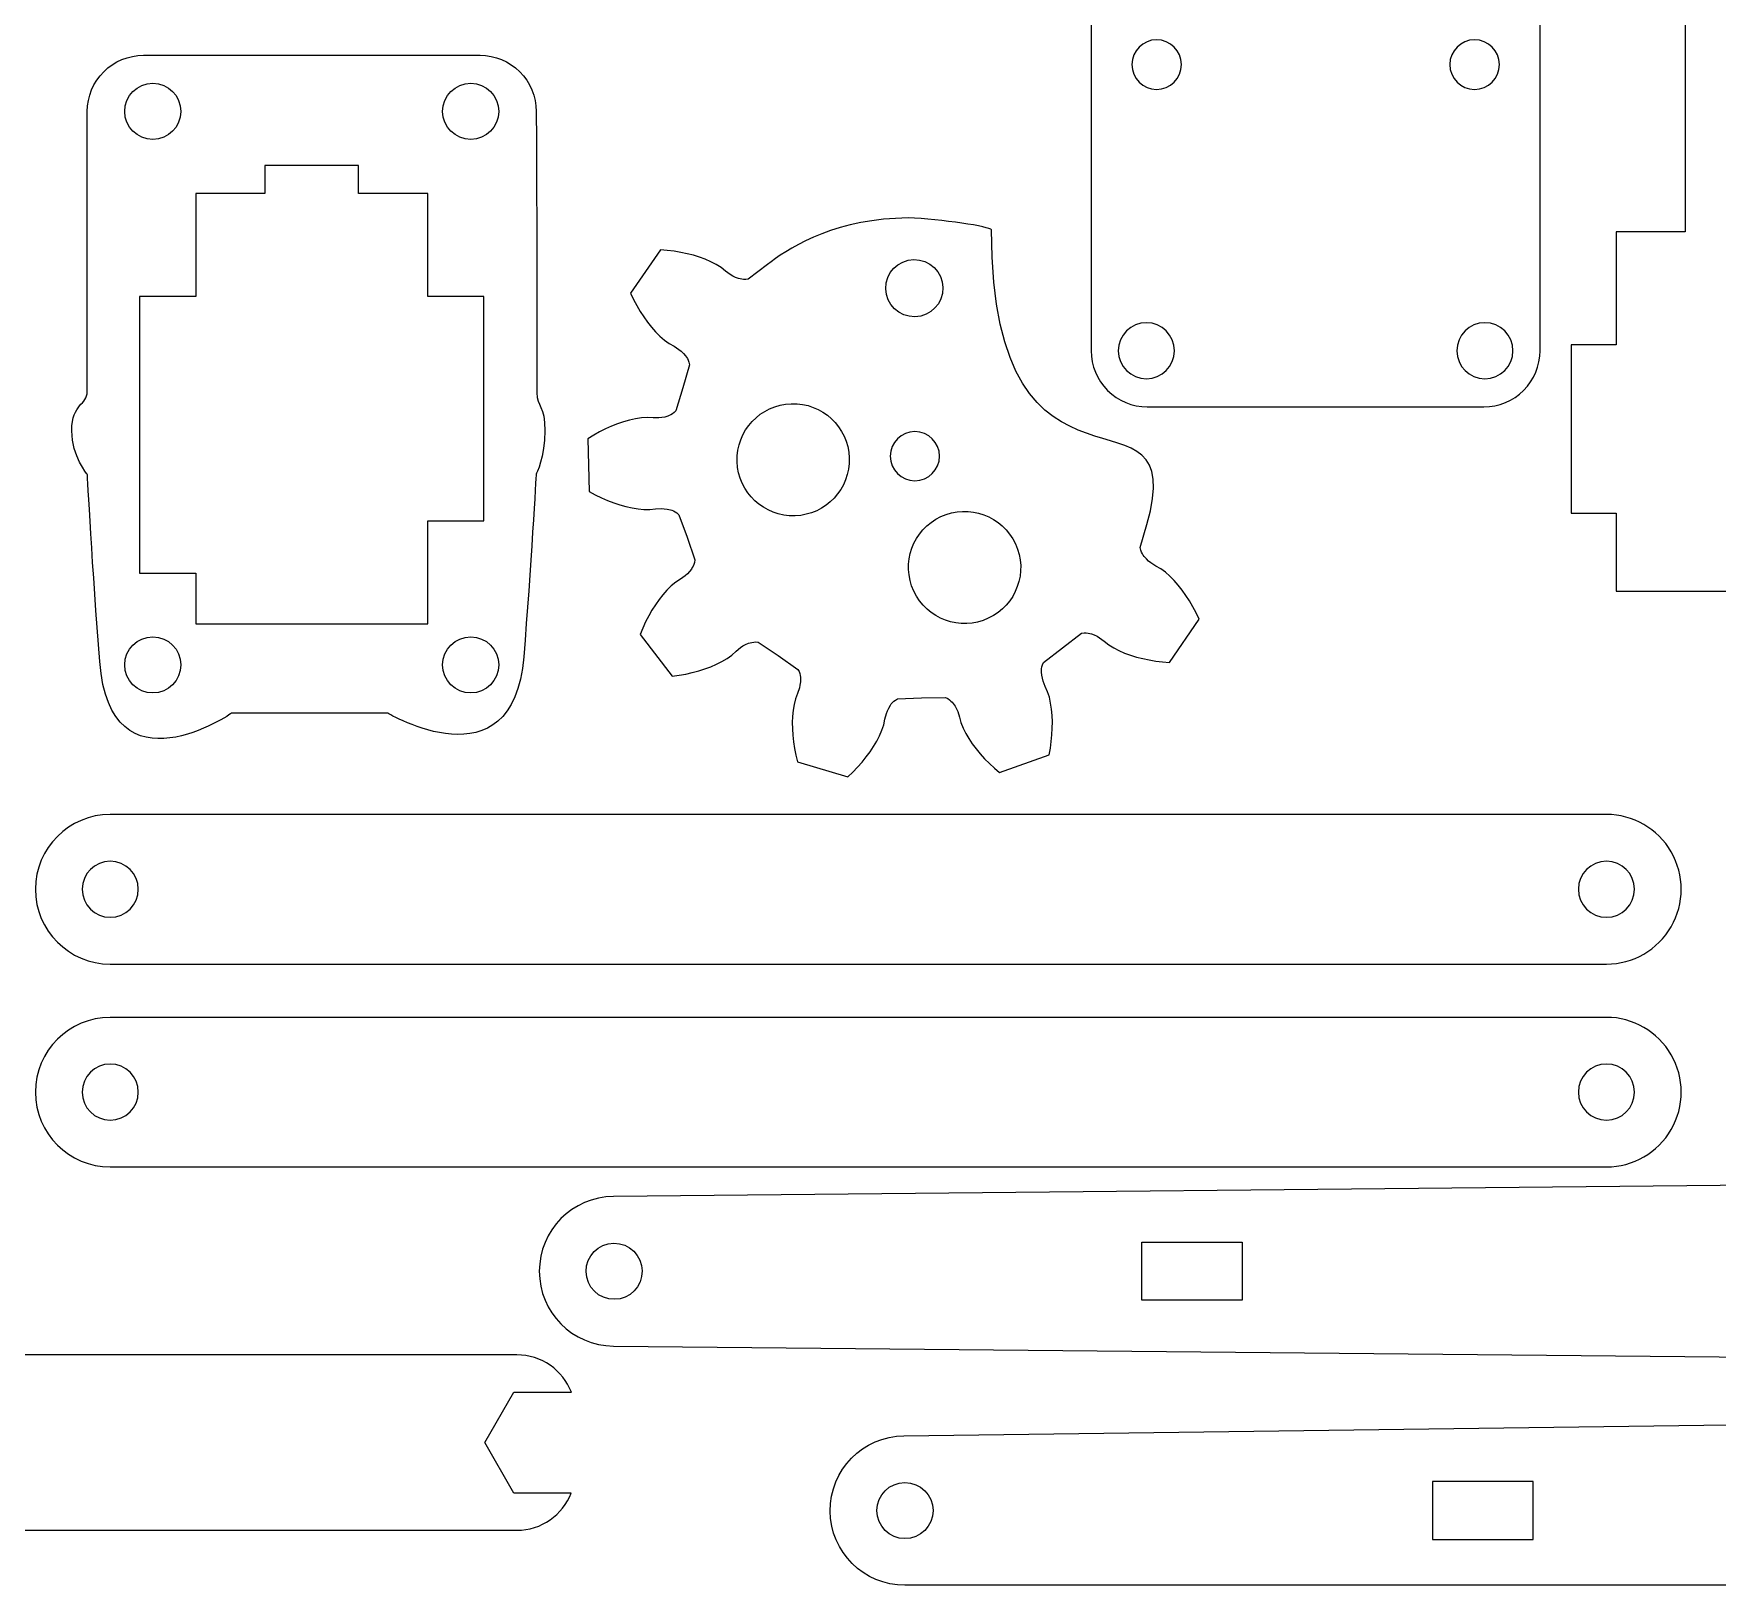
# Model space of a CAD drawing. Extents: x 955 to 1279, y 750 to 938.
# Drawn here: x 1105.1 to 1195.7, y 751.6 to 835.1 of the extents above; entities that cross this region are included whole.
import ezdxf

# ---------------------------------------------------------------- set-up
doc = ezdxf.new("R2010")
doc.units = 0
doc.layers.add('Calque_1', color=7, linetype='CONTINUOUS')

msp = doc.modelspace()

# ---------------------------------------------------------------- linework, layer by layer
at = {"layer": 'Calque_1', "color": 1}
for p, q in [((1161.970075, 848.217295), (1161.970075, 818.001116)), ((1193.933604, 839.48342), (1193.933604, 824.390063)), ((1165.491672, 834.72981), (1165.491672, 834.72981)), ((1182.597358, 834.72981), (1182.597358, 834.72981)), ((1110.976301, 833.899936), (1129.088251, 833.899936)), ((1111.479475, 829.371906), (1111.479475, 829.371906)), ((1128.585077, 829.371906), (1128.585077, 829.371906)), ((1117.516603, 827.963137), (1117.516603, 826.453785)), ((1122.547751, 827.963137), (1117.516603, 827.963137)), ((1122.547751, 826.453785), (1122.547751, 827.963137)), ((1117.516603, 826.453785), (1113.793641, 826.453785)), ((1113.793641, 826.453785), (1113.793641, 820.919746)), ((1126.270742, 826.453785), (1122.547751, 826.453785)), ((1126.270742, 820.919746), (1126.270742, 826.453785)), ((1152.124668, 825.151216), (1151.449056, 825.115092)), ((1193.933604, 824.390063), (1190.210641, 824.390063)), ((1190.210641, 824.390063), (1190.210641, 818.313452)), ((1138.790543, 823.427403), (1137.189411, 821.089982)), ((1139.162963, 823.395568), (1138.790543, 823.427403)), ((1139.52734, 823.350695), (1139.162963, 823.395568)), ((1139.883138, 823.292077), (1139.52734, 823.350695)), ((1140.229622, 823.21997), (1139.883138, 823.292077)), ((1140.566059, 823.133976), (1140.229622, 823.21997)), ((1140.891913, 823.033957), (1140.566059, 823.133976)), ((1141.205744, 822.919346), (1140.891913, 823.033957)), ((1141.506226, 822.788988), (1141.205744, 822.919346)), ((1141.791327, 822.641442), (1141.506226, 822.788988)), ((1142.05639, 822.472786), (1141.791327, 822.641442)), ((1144.550247, 822.636193), (1143.519007, 821.858868)), ((1142.294501, 822.275852), (1142.05639, 822.472786)), ((1142.547118, 822.093988), (1142.294501, 822.275852)), ((1142.684758, 822.014373), (1142.547118, 822.093988)), ((1142.832219, 821.944128), (1142.684758, 822.014373)), ((1142.992324, 821.886808), (1142.832219, 821.944128)), ((1143.079079, 821.86423), (1142.992324, 821.886808)), ((1143.171422, 821.846733), (1143.079079, 821.86423)), ((1143.271639, 821.837137), (1143.171422, 821.846733)), ((1143.384133, 821.837137), (1143.271639, 821.837137)), ((1143.519007, 821.858868), (1143.384133, 821.837137)), ((1113.793641, 820.919746), (1110.775189, 820.919746)), ((1110.775189, 820.919746), (1110.775189, 806.0275)), ((1129.289447, 820.919746), (1126.270742, 820.919746)), ((1129.289447, 808.845009), (1129.289447, 820.919746)), ((1137.189411, 821.089982), (1137.353298, 820.754081)), ((1137.353298, 820.754081), (1137.526921, 820.430598)), ((1153.993967, 821.398761), (1153.993967, 821.398761)), ((1137.526921, 820.430598), (1137.710027, 820.120069)), ((1137.710027, 820.120069), (1137.902248, 819.823058)), ((1137.902248, 819.823058), (1138.103952, 819.54013)), ((1138.103952, 819.54013), (1138.314998, 819.272668)), ((1138.314998, 819.272668), (1138.535301, 819.021321)), ((1138.535301, 819.021321), (1138.76534, 818.788206)), ((1164.938347, 819.510469), (1164.938347, 819.510469)), ((1183.150824, 819.51061), (1183.150824, 819.51061)), ((1138.76534, 818.788206), (1139.005765, 818.575495)), ((1139.005765, 818.575495), (1139.259173, 818.389313)), ((1139.259173, 818.389313), (1139.528638, 818.238352)), ((1139.528638, 818.238352), (1139.78944, 818.068596)), ((1139.78944, 818.068596), (1139.913618, 817.969084)), ((1190.210641, 818.313452), (1187.795496, 818.313452)), ((1187.795496, 818.313452), (1187.795496, 809.257223)), ((1139.913618, 817.969084), (1140.032095, 817.85676)), ((1140.358287, 817.246906), (1140.006158, 816.004422)), ((1140.032095, 817.85676), (1140.143657, 817.728292)), ((1140.143657, 817.728292), (1140.196009, 817.655648)), ((1140.196009, 817.655648), (1140.245342, 817.575666)), ((1140.245342, 817.575666), (1140.29061, 817.485694)), ((1140.29061, 817.485694), (1140.329839, 817.38034)), ((1140.329839, 817.38034), (1140.358287, 817.246906)), ((1140.006158, 816.004422), (1139.62846, 814.769474)), ((1137.771918, 814.387458), (1137.454503, 814.339283)), ((1138.085552, 814.406932), (1137.771918, 814.387458)), ((1138.393908, 814.387458), (1138.085552, 814.406932)), ((1138.705142, 814.387458), (1138.393908, 814.387458)), ((1138.863243, 814.403827), (1138.705142, 814.387458)), ((1139.023856, 814.433799), (1138.863243, 814.403827)), ((1139.187037, 814.481241), (1139.023856, 814.433799)), ((1139.270518, 814.513894), (1139.187037, 814.481241)), ((1139.355382, 814.554252), (1139.270518, 814.513894)), ((1139.442278, 814.60539), (1139.355382, 814.554252)), ((1139.53242, 814.6727), (1139.442278, 814.60539)), ((1139.62846, 814.769474), (1139.53242, 814.6727)), ((1164.988526, 814.982411), (1183.100448, 814.982411)), ((1135.202144, 813.452625), (1134.882273, 813.259303)), ((1135.523256, 813.630454), (1135.202144, 813.452625)), ((1135.845441, 813.792167), (1135.523256, 813.630454)), ((1136.168218, 813.937511), (1135.845441, 813.792167)), ((1136.491137, 814.065781), (1136.168218, 813.937511)), ((1136.81352, 814.176243), (1136.491137, 814.065781)), ((1137.134801, 814.268078), (1136.81352, 814.176243)), ((1137.454503, 814.339283), (1137.134801, 814.268078)), ((1152.485574, 813.652354), (1152.485574, 813.652354)), ((1134.882273, 813.259303), (1134.960787, 810.427175)), ((1142.918522, 812.032568), (1142.918522, 812.032568)), ((1134.960787, 810.427175), (1135.290648, 810.251943)), ((1135.290648, 810.251943), (1135.621272, 810.092234)), ((1135.621272, 810.092234), (1135.952036, 809.948554)), ((1135.952036, 809.948554), (1136.282264, 809.8213)), ((1136.282264, 809.8213), (1136.611618, 809.711036)), ((1136.611618, 809.711036), (1136.939673, 809.618495)), ((1136.939673, 809.618495), (1137.265527, 809.544892)), ((1137.265527, 809.544892), (1137.58884, 809.491241)), ((1137.58884, 809.491241), (1137.90826, 809.46079)), ((1137.90826, 809.46079), (1138.222655, 809.457967)), ((1138.222655, 809.457967), (1138.529318, 809.494459)), ((1138.529318, 809.494459), (1138.840186, 809.510263)), ((1138.840186, 809.510263), (1138.99919, 809.502643)), ((1138.99919, 809.502643), (1139.160959, 809.481759)), ((1139.160959, 809.481759), (1139.326934, 809.443433)), ((1139.326934, 809.443433), (1139.411798, 809.415211)), ((1139.411798, 809.415211), (1139.498695, 809.379594)), ((1139.498695, 809.379594), (1139.588328, 809.333423)), ((1139.588328, 809.333423), (1139.68197, 809.271362)), ((1139.68197, 809.271362), (1139.783457, 809.179894)), ((1139.783457, 809.179894), (1140.228521, 807.967749)), ((1187.795496, 809.257223), (1190.2105, 809.257223)), ((1190.2105, 809.257223), (1190.2105, 805.070541)), ((1126.270742, 803.310772), (1126.270742, 808.845009)), ((1126.270742, 808.845009), (1129.289447, 808.845009)), ((1164.61255, 807.408413), (1164.964876, 808.650896)), ((1140.228521, 807.967749), (1140.649117, 806.746856)), ((1164.6408, 807.274781), (1164.61255, 807.408413)), ((1164.680283, 807.169625), (1164.6408, 807.274781)), ((1164.725551, 807.079455), (1164.680283, 807.169625)), ((1140.46158, 806.254124), (1140.357299, 806.119589)), ((1140.509756, 806.329534), (1140.46158, 806.254124)), ((1140.554629, 806.412028), (1140.509756, 806.329534)), ((1140.595015, 806.504653), (1140.554629, 806.412028)), ((1140.628233, 806.611926), (1140.595015, 806.504653)), ((1140.649117, 806.746856), (1140.628233, 806.611926)), ((1164.774799, 806.999671), (1164.725551, 807.079455)), ((1164.82718, 806.927224), (1164.774799, 806.999671)), ((1164.938714, 806.798362), (1164.82718, 806.927224)), ((1165.057219, 806.686235), (1164.938714, 806.798362)), ((1165.181368, 806.586751), (1165.057219, 806.686235)), ((1165.442198, 806.416797), (1165.181368, 806.586751)), ((1165.711833, 806.266232), (1165.442198, 806.416797)), ((1165.964874, 806.079654), (1165.711833, 806.266232)), ((1110.775189, 806.0275), (1113.793641, 806.0275)), ((1113.793641, 806.0275), (1113.793641, 803.310772)), ((1139.372428, 805.345256), (1139.144082, 805.119788)), ((1139.615111, 805.545351), (1139.372428, 805.345256)), ((1139.875715, 805.710734), (1139.615111, 805.545351)), ((1140.126752, 805.894912), (1139.875715, 805.710734)), ((1140.24506, 806.001168), (1140.126752, 805.894912)), ((1140.357299, 806.119589), (1140.24506, 806.001168)), ((1166.205468, 805.867141), (1165.964874, 806.079654)), ((1166.435508, 805.633997), (1166.205468, 805.867141)), ((1166.65581, 805.382848), (1166.435508, 805.633997)), ((1166.866856, 805.114991), (1166.65581, 805.382848)), ((1138.721285, 804.611026), (1138.525451, 804.33205)), ((1138.927364, 804.874086), (1138.721285, 804.611026)), ((1139.144082, 805.119788), (1138.927364, 804.874086)), ((1167.068363, 804.832289), (1166.866856, 805.114991)), ((1167.260979, 804.535278), (1167.068363, 804.832289)), ((1167.443888, 804.224721), (1167.260979, 804.535278)), ((1190.2105, 805.070541), (1199.065166, 805.070541)), ((1138.163953, 803.731312), (1137.998401, 803.411102)), ((1138.339777, 804.03851), (1138.163953, 803.731312)), ((1138.525451, 804.33205), (1138.339777, 804.03851)), ((1156.434878, 803.603408), (1156.434878, 803.603408)), ((1166.180294, 801.228113), (1167.781482, 803.565337)), ((1167.617708, 803.901238), (1167.443888, 804.224721)), ((1167.781482, 803.565337), (1167.617708, 803.901238)), ((1113.793641, 803.310772), (1126.270742, 803.310772)), ((1137.842869, 803.078673), (1137.697891, 802.734192)), ((1137.697891, 802.734192), (1139.425966, 800.489143)), ((1137.998401, 803.411102), (1137.842869, 803.078673)), ((1160.42059, 802.019154), (1161.45183, 802.79645)), ((1161.45183, 802.79645), (1161.58693, 802.818182)), ((1161.58693, 802.818182), (1161.69917, 802.818182)), ((1161.69917, 802.818182), (1161.799584, 802.808304)), ((1161.799584, 802.808304), (1161.89173, 802.79137)), ((1161.89173, 802.79137), (1161.978485, 802.76851)), ((1161.978485, 802.76851), (1162.13859, 802.711191)), ((1162.13859, 802.711191), (1162.286051, 802.641059)), ((1162.286051, 802.641059), (1162.423549, 802.561472)), ((1142.634127, 801.622858), (1142.860864, 801.832605)), ((1142.860864, 801.832605), (1143.103096, 802.028439)), ((1143.103096, 802.028439), (1143.235994, 802.115505)), ((1143.235994, 802.115505), (1143.379307, 802.193511)), ((1143.379307, 802.193511), (1143.536109, 802.25989)), ((1143.536109, 802.25989), (1143.621369, 802.287265)), ((1143.621369, 802.287265), (1143.712442, 802.309278)), ((1143.712442, 802.309278), (1143.81232, 802.324518)), ((1143.81232, 802.324518), (1143.924391, 802.329598)), ((1143.924391, 802.329598), (1144.060196, 802.315205)), ((1144.060196, 802.315205), (1145.133036, 801.5963)), ((1159.405578, 801.221227), (1160.42059, 802.019154)), ((1162.423549, 802.561472), (1162.676392, 802.37927)), ((1162.676392, 802.37927), (1162.914418, 802.182532)), ((1162.914418, 802.182532), (1163.179679, 802.013679)), ((1163.179679, 802.013679), (1163.464639, 801.866133)), ((1163.464639, 801.866133), (1163.765149, 801.735972)), ((1163.765149, 801.735972), (1164.079093, 801.621362)), ((1140.509417, 800.684356), (1140.851329, 800.775598)), ((1140.851329, 800.775598), (1141.182658, 800.88019)), ((1141.182658, 800.88019), (1141.502275, 800.998102)), ((1141.502275, 800.998102), (1141.80953, 801.129928)), ((1141.80953, 801.129928), (1142.102166, 801.276514)), ((1142.102166, 801.276514), (1142.378716, 801.439695)), ((1142.378716, 801.439695), (1142.634127, 801.622858)), ((1145.133036, 801.5963), (1146.190748, 800.855721)), ((1146.190748, 800.855721), (1146.253232, 800.734112)), ((1159.296358, 800.705522), (1159.296555, 800.794959)), ((1159.296555, 800.794959), (1159.303611, 800.8886)), ((1159.303611, 800.8886), (1159.31998, 800.988112)), ((1159.31998, 800.988112), (1159.349924, 801.096541)), ((1159.349924, 801.096541), (1159.405578, 801.221227)), ((1164.079093, 801.621362), (1164.404778, 801.521342)), ((1164.404778, 801.521342), (1164.741384, 801.435349)), ((1164.741384, 801.435349), (1165.087868, 801.363044)), ((1165.087868, 801.363044), (1165.443468, 801.304624)), ((1165.443468, 801.304624), (1165.807845, 801.259553)), ((1165.807845, 801.259553), (1166.180294, 801.228113)), ((1139.425966, 800.489143), (1139.796185, 800.541184)), ((1139.796185, 800.541184), (1140.157401, 800.60635)), ((1140.157401, 800.60635), (1140.509417, 800.684356)), ((1146.253232, 800.734112), (1146.289159, 800.627911)), ((1146.302423, 800.014896), (1146.269036, 799.859364)), ((1146.289159, 800.627911), (1146.311172, 800.529331)), ((1146.323308, 800.176807), (1146.302423, 800.014896)), ((1146.311172, 800.529331), (1146.323308, 800.436198)), ((1146.323308, 800.436198), (1146.328388, 800.346959)), ((1146.328388, 800.346959), (1146.323308, 800.176807)), ((1159.311033, 800.535935), (1159.296358, 800.705522)), ((1159.340977, 800.375661), (1159.311033, 800.535935)), ((1159.382774, 800.222132), (1159.340977, 800.375661)), ((1159.493942, 799.931302), (1159.382774, 800.222132)), ((1159.623566, 799.650689), (1159.493942, 799.931302)), ((1111.479475, 799.587781), (1111.479475, 799.587781)), ((1128.585077, 799.587781), (1128.585077, 799.587781)), ((1145.981904, 798.971239), (1145.929862, 798.654501)), ((1146.060531, 799.275587), (1145.981904, 798.971239)), ((1146.174125, 799.562861), (1146.060531, 799.275587)), ((1146.269036, 799.859364), (1146.174125, 799.562861)), ((1151.163532, 798.922471), (1151.216279, 798.994804)), ((1151.216279, 798.994804), (1151.27707, 799.066348)), ((1151.27707, 799.066348), (1151.348811, 799.137383)), ((1151.348811, 799.137383), (1151.436779, 799.207261)), ((1151.436779, 799.207261), (1151.554889, 799.275587)), ((1151.554889, 799.275587), (1152.84552, 799.32427)), ((1152.84552, 799.32427), (1152.845915, 799.323819)), ((1152.845915, 799.323819), (1154.136743, 799.346397)), ((1154.136743, 799.346397), (1154.258719, 799.2849)), ((1154.258719, 799.2849), (1154.350498, 799.220046)), ((1154.350498, 799.220046), (1154.426105, 799.153074)), ((1154.426105, 799.153074), (1154.490678, 799.084805)), ((1154.490678, 799.084805), (1154.547292, 799.015773)), ((1154.547292, 799.015773), (1154.643134, 798.875057)), ((1159.718703, 799.351364), (1159.623566, 799.650689)), ((1159.78844, 799.038069), (1159.718703, 799.351364)), ((1159.837321, 798.71405), (1159.78844, 799.038069)), ((1124.11352, 798.506588), (1115.742583, 798.506588)), ((1145.89862, 798.328449), (1145.886484, 797.994609)), ((1145.929862, 798.654501), (1145.89862, 798.328449)), ((1150.808101, 797.877007), (1150.868327, 798.179888)), ((1150.868327, 798.179888), (1150.949212, 798.480567)), ((1150.949212, 798.480567), (1151.005431, 798.629326)), ((1151.005431, 798.629326), (1151.075676, 798.776816)), ((1151.075676, 798.776816), (1151.163532, 798.922471)), ((1154.643134, 798.875057), (1154.72131, 798.731773)), ((1154.72131, 798.731773), (1154.785713, 798.586429)), ((1154.785713, 798.586429), (1154.883192, 798.29049)), ((1154.883192, 798.29049), (1154.960042, 797.991476)), ((1159.86783, 798.381253), (1159.837321, 798.71405)), ((1159.881376, 798.040808), (1159.86783, 798.381253)), ((1145.886484, 797.994609), (1145.891564, 797.65391)), ((1145.891564, 797.65391), (1145.91386, 797.307256)), ((1145.91386, 797.307256), (1145.952383, 796.955297)), ((1150.430572, 796.993482), (1150.581336, 797.284058)), ((1150.581336, 797.284058), (1150.709126, 797.578754)), ((1150.709126, 797.578754), (1150.808101, 797.877007)), ((1154.960042, 797.991476), (1155.075442, 797.699037)), ((1155.075442, 797.699037), (1155.219122, 797.412074)), ((1155.219122, 797.412074), (1155.385774, 797.130077)), ((1159.824904, 796.981233), (1159.859363, 797.339938)), ((1159.859363, 797.339938), (1159.878272, 797.693393)), ((1159.878272, 797.693393), (1159.881376, 798.040808)), ((1145.952383, 796.955297), (1146.006598, 796.598794)), ((1146.006598, 796.598794), (1146.076363, 796.238453)), ((1149.863729, 796.143654), (1150.0704, 796.42297)), ((1150.0704, 796.42297), (1150.259659, 796.706321)), ((1150.259659, 796.706321), (1150.430572, 796.993482)), ((1155.385774, 797.130077), (1155.572351, 796.852766)), ((1155.572351, 796.852766), (1155.77716, 796.580337)), ((1155.77716, 796.580337), (1155.99876, 796.313157)), ((1155.99876, 796.313157), (1156.236843, 796.050972)), ((1157.04112, 795.299612), (1159.710406, 796.249403)), ((1159.710406, 796.249403), (1159.775232, 796.617251)), ((1159.775232, 796.617251), (1159.824904, 796.981233)), ((1146.076363, 796.238453), (1146.161425, 795.874612)), ((1146.161425, 795.874612), (1148.879253, 795.074117)), ((1148.879253, 795.074117), (1149.147788, 795.333705)), ((1149.147788, 795.333705), (1149.401844, 795.598768)), ((1149.401844, 795.598768), (1149.64083, 795.868742)), ((1149.64083, 795.868742), (1149.863729, 796.143654)), ((1156.236843, 796.050972), (1156.489996, 795.794658)), ((1156.489996, 795.794658), (1156.758362, 795.544017)), ((1156.758362, 795.544017), (1157.04112, 795.299612)), ((1189.69058, 793.048357), (1109.192794, 793.048357)), ((1107.683445, 789.023597), (1107.683445, 789.023597)), ((1188.181231, 789.023597), (1188.181231, 789.023597)), ((1109.192794, 784.998706), (1189.69058, 784.998706)), ((1109.192794, 784.998706), (1109.192794, 784.998706)), ((1189.69058, 782.132827), (1109.192794, 782.132827)), ((1107.683445, 778.108067), (1107.683445, 778.108067)), ((1188.181231, 778.108067), (1188.181231, 778.108067)), ((1109.192794, 774.083179), (1189.69058, 774.083179)), ((1109.192794, 774.083179), (1109.192794, 774.083179)), ((1211.013054, 773.235256), (1136.261062, 772.49414)), ((1164.685285, 770.03535), (1170.092077, 770.03535)), ((1164.685285, 766.916442), (1164.685285, 770.03535)), ((1170.092077, 770.03535), (1170.092077, 766.916442)), ((1134.791831, 768.454623), (1134.791831, 768.454623)), ((1170.092077, 766.916442), (1164.685285, 766.916442)), ((1131.063552, 763.97097), (1070.659191, 763.97097)), ((1136.261835, 764.44488), (1211.013957, 763.717347)), ((1129.343775, 759.252553), (1130.913636, 761.968942)), ((1130.913636, 761.968942), (1134.000441, 761.968942)), ((1151.897772, 759.620396), (1226.095663, 760.596109)), ((1130.913636, 756.536164), (1129.343775, 759.252553)), ((1133.991608, 756.536164), (1130.913636, 756.536164)), ((1185.743469, 757.155361), (1180.336681, 757.155361)), ((1180.336681, 757.155361), (1180.336681, 754.036453)), ((1185.743469, 754.036453), (1185.743469, 757.155361)), ((1150.441551, 755.595836), (1150.441551, 755.595836)), ((1070.659191, 754.534164), (1131.063552, 754.534164)), ((1180.336681, 754.036453), (1185.743469, 754.036453)), ((1226.155039, 751.571065), (1151.950706, 751.571065))]:
    msp.add_line(p, q, dxfattribs=at)
for points in [[(1186.119153, 818.001116), (1186.119153, 818.001116), (1186.119153, 839.299637), (1186.119153, 847.462971)], [(1165.491672, 834.72981), (1164.755241, 834.72981), (1164.158341, 834.132882), (1164.158341, 833.396649)], [(1166.824833, 833.396451), (1166.824833, 834.132882), (1166.227905, 834.72981), (1165.491672, 834.72981)], [(1182.597358, 834.72981), (1181.860928, 834.72981), (1181.263943, 834.132882), (1181.263943, 833.396649)], [(1183.930491, 833.396451), (1183.930491, 834.132882), (1183.333591, 834.72981), (1182.597358, 834.72981)], [(1108.84177, 833.015677), (1109.407851, 833.58173), (1110.175806, 833.899936), (1110.976301, 833.899936)], [(1129.088251, 833.899936), (1129.888746, 833.899936), (1130.656531, 833.58173), (1131.22281, 833.015677)], [(1164.158341, 833.396649), (1164.158341, 832.660246), (1164.755241, 832.063234), (1165.491474, 832.063234)], [(1165.491474, 832.063234), (1166.227905, 832.063234), (1166.824833, 832.660246), (1166.824833, 833.396451)], [(1181.263943, 833.396649), (1181.263943, 832.660246), (1181.860928, 832.063234), (1182.597161, 832.063234)], [(1182.597161, 832.063234), (1183.333591, 832.063234), (1183.930491, 832.660246), (1183.930491, 833.396451)], [(1107.957821, 830.881259), (1107.957821, 831.681923), (1108.275688, 832.449511), (1108.84177, 833.015677)], [(1131.22281, 833.015677), (1131.788892, 832.449511), (1132.1069, 831.681923), (1132.1069, 830.881259)], [(1109.970122, 830.881259), (1109.970122, 831.714774), (1110.645932, 832.390583), (1111.479475, 832.390583)], [(1111.479475, 832.390583), (1112.313018, 832.390583), (1112.98863, 831.714774), (1112.98863, 830.881259)], [(1127.075809, 830.881259), (1127.075611, 831.714774), (1127.75142, 832.390583), (1128.584964, 832.390583)], [(1128.584964, 832.390583), (1129.41862, 832.390583), (1130.09426, 831.714774), (1130.094429, 830.881259)], [(1107.957821, 815.82857), (1107.957821, 821.590983), (1107.957821, 830.881259), (1107.957821, 830.881259)], [(1111.479475, 829.371906), (1110.645932, 829.371906), (1109.970122, 830.047715), (1109.970122, 830.881259)], [(1112.98863, 830.881259), (1112.98863, 830.047715), (1112.313018, 829.371906), (1111.479475, 829.371906)], [(1128.585077, 829.371906), (1127.75142, 829.371906), (1127.075809, 830.047715), (1127.075809, 830.881259)], [(1130.094429, 830.881259), (1130.094429, 830.047715), (1129.41862, 829.371906), (1128.585077, 829.371906)], [(1132.1069, 830.881259), (1132.127502, 830.894241), (1132.152027, 821.49895), (1132.142685, 815.739839)], [(1151.449056, 825.115092), (1147.87728, 824.97065), (1145.52016, 823.3976), (1144.550247, 822.636193)], [(1156.597213, 824.502246), (1156.578304, 824.68078), (1153.866064, 825.082947), (1152.124668, 825.151216)], [(1164.964876, 808.650896), (1167.409767, 817.111608), (1156.663478, 807.99806), (1156.597213, 824.502246)], [(1150.915628, 821.337434), (1150.898977, 822.187601), (1151.574052, 822.89039), (1152.424218, 822.907408)], [(1152.424218, 822.907408), (1153.274159, 822.924342), (1153.977146, 822.248702), (1153.993967, 821.398761)], [(1152.485574, 819.828985), (1151.635436, 819.812052), (1150.932561, 820.487494), (1150.915628, 821.337434)], [(1153.993967, 821.398761), (1154.0109, 820.548595), (1153.335345, 819.846003), (1152.485574, 819.828985)], [(1164.938347, 819.510469), (1164.104804, 819.510469), (1163.428994, 818.834857), (1163.428994, 818.001314)], [(1166.447502, 818.001116), (1166.447502, 818.834857), (1165.77189, 819.510469), (1164.938347, 819.510469)], [(1183.150824, 819.51061), (1182.317281, 819.51061), (1181.641472, 818.834857), (1181.641472, 818.001314)], [(1184.660346, 818.001116), (1184.660346, 818.834857), (1183.984339, 819.51061), (1183.150824, 819.51061)], [(1161.970075, 818.001116), (1161.970075, 817.200621), (1162.287885, 816.432779), (1162.853966, 815.866698)], [(1163.428994, 818.001314), (1163.428994, 817.16777), (1164.104804, 816.491961), (1164.938149, 816.491961)], [(1164.938149, 816.491961), (1165.77189, 816.491764), (1166.447502, 817.16777), (1166.447502, 818.001116)], [(1181.641472, 818.001314), (1181.64133, 817.16777), (1182.317281, 816.491764), (1183.150824, 816.491764)], [(1183.150824, 816.491764), (1183.984339, 816.491764), (1184.660149, 817.16777), (1184.660346, 818.001116)], [(1185.235007, 815.866698), (1185.801145, 816.432779), (1186.119153, 817.200621), (1186.119153, 818.001116)], [(1107.123939, 813.696155), (1107.123939, 815.21626), (1107.957821, 815.023305), (1107.957821, 815.82857)], [(1132.142685, 815.739839), (1132.142685, 814.988084), (1132.58171, 815.04941), (1132.58171, 813.696155)], [(1162.853966, 815.866698), (1163.420048, 815.300616), (1164.188087, 814.982411), (1164.988526, 814.982411)], [(1183.100448, 814.982411), (1183.90114, 814.982411), (1184.668926, 815.300616), (1185.235007, 815.866698)], [(1142.918522, 812.032568), (1142.862304, 813.698723), (1144.167582, 815.094876), (1145.833737, 815.150898)], [(1145.833737, 815.150898), (1147.499892, 815.207116), (1148.896046, 813.902121), (1148.952264, 812.235937)], [(1107.957821, 811.360625), (1107.957821, 811.360625), (1107.123939, 812.293962), (1107.123939, 813.696155)], [(1132.58171, 813.696155), (1132.58171, 812.275561), (1132.12149, 811.369571), (1132.1069, 811.360625)], [(1152.485574, 813.652354), (1151.754449, 813.652354), (1151.161697, 813.059631), (1151.161697, 812.328478)], [(1153.809591, 812.328478), (1153.809591, 813.059631), (1153.216642, 813.652354), (1152.485574, 813.652354)], [(1146.037106, 809.117438), (1144.371148, 809.061135), (1142.974741, 810.366412), (1142.918522, 812.032568)], [(1148.952264, 812.235937), (1149.008483, 810.569782), (1147.703205, 809.173657), (1146.037106, 809.117438)], [(1151.161697, 812.328478), (1151.1615, 811.597353), (1151.754449, 811.004404), (1152.485574, 811.004404)], [(1152.485574, 811.004404), (1153.216642, 811.004404), (1153.809393, 811.597353), (1153.809591, 812.328478)], [(1108.627055, 801.272366), (1108.242273, 806.152044), (1107.957821, 811.360625), (1107.957821, 811.360625)], [(1132.1069, 811.360625), (1132.1069, 811.360625), (1131.822307, 806.287285), (1131.437694, 801.53455)], [(1152.424416, 805.063288), (1151.72013, 806.573741), (1152.373475, 808.369295), (1153.884098, 809.07375)], [(1153.884098, 809.07375), (1155.394748, 809.778233), (1157.190274, 809.124691), (1157.89456, 807.614068)], [(1157.89456, 807.614068), (1158.598846, 806.103615), (1157.945501, 804.307892), (1156.434878, 803.603408)], [(1156.434878, 803.603408), (1154.924284, 802.899123), (1153.128871, 803.552665), (1152.424416, 805.063288)], [(1109.97032, 801.096936), (1109.97032, 801.93048), (1110.645932, 802.606289), (1111.479475, 802.606289)], [(1111.479475, 802.606289), (1112.313018, 802.606289), (1112.98863, 801.93048), (1112.98863, 801.097134)], [(1127.075922, 801.096936), (1127.075809, 801.930677), (1127.75142, 802.606289), (1128.584964, 802.606289)], [(1128.584964, 802.606289), (1129.41862, 802.606289), (1130.09426, 801.930677), (1130.09426, 801.097134)], [(1115.742583, 798.506588), (1115.742583, 798.506588), (1109.200079, 794.003704), (1108.627055, 801.272366)], [(1111.479475, 799.587781), (1110.645932, 799.587781), (1109.97032, 800.263619), (1109.97032, 801.096936)], [(1112.98863, 801.097134), (1112.98863, 800.263619), (1112.313018, 799.587781), (1111.479475, 799.587781)], [(1131.437694, 801.53455), (1130.864473, 794.454441), (1124.11352, 798.506588), (1124.11352, 798.506588)], [(1128.585077, 799.587781), (1127.75142, 799.587781), (1127.075922, 800.263421), (1127.075922, 801.096936)], [(1130.09426, 801.097134), (1130.09426, 800.263421), (1129.41862, 799.587781), (1128.585077, 799.587781)], [(1109.192794, 793.048357), (1106.969825, 793.048357), (1105.167903, 791.246372), (1105.167903, 789.023597)], [(1193.17618, 791.035848), (1192.457278, 792.281221), (1191.128509, 793.048357), (1189.69058, 793.048357)], [(1193.17618, 787.011151), (1193.895275, 788.25633), (1193.895275, 789.790666), (1193.17618, 791.035848)], [(1109.192794, 790.532946), (1108.359261, 790.532946), (1107.683445, 789.85713), (1107.683445, 789.023597)], [(1110.702143, 789.023403), (1110.702143, 789.85713), (1110.026327, 790.532752), (1109.192794, 790.532946)], [(1189.69058, 790.532946), (1188.857047, 790.532946), (1188.181231, 789.85713), (1188.181231, 789.023597)], [(1191.199865, 789.023403), (1191.199865, 789.85713), (1190.52424, 790.532752), (1189.69058, 790.532946)], [(1105.167903, 789.023597), (1105.167903, 786.800691), (1106.969825, 784.998706), (1109.192794, 784.998706)], [(1107.683445, 789.023597), (1107.683445, 788.18987), (1108.359261, 787.514054), (1109.192794, 787.514054)], [(1109.192794, 787.514054), (1110.026327, 787.514054), (1110.702143, 788.18987), (1110.702143, 789.023403)], [(1188.181231, 789.023597), (1188.181231, 788.18987), (1188.857047, 787.514054), (1189.69058, 787.514054)], [(1189.69058, 787.514054), (1190.52424, 787.514054), (1191.199865, 788.18987), (1191.199865, 789.023403)], [(1189.69058, 784.998706), (1191.128509, 784.998706), (1192.457278, 785.765779), (1193.17618, 787.011151)], [(1109.192794, 782.132827), (1106.969825, 782.132827), (1105.167903, 780.331036), (1105.167903, 778.108067)], [(1193.17618, 780.120512), (1192.457278, 781.365885), (1191.128509, 782.132827), (1189.69058, 782.132827)], [(1193.17618, 776.095625), (1193.895275, 777.340997), (1193.895275, 778.87514), (1193.17618, 780.120512)], [(1109.192794, 779.617419), (1108.359261, 779.617419), (1107.683445, 778.941603), (1107.683445, 778.108067)], [(1110.702143, 778.108067), (1110.702143, 778.941603), (1110.026327, 779.617419), (1109.192794, 779.617419)], [(1189.69058, 779.617419), (1188.857047, 779.617419), (1188.181231, 778.941603), (1188.181231, 778.108067)], [(1191.199865, 778.108067), (1191.199865, 778.941603), (1190.52424, 779.617419), (1189.69058, 779.617419)], [(1105.167903, 778.108067), (1105.167903, 775.885165), (1106.969825, 774.083179), (1109.192794, 774.083179)], [(1107.683445, 778.108067), (1107.683445, 777.274534), (1108.359261, 776.598718), (1109.192794, 776.598718)], [(1109.192794, 776.598718), (1110.026327, 776.598718), (1110.702143, 777.274534), (1110.702143, 778.108067)], [(1188.181231, 778.108067), (1188.181231, 777.274534), (1188.857047, 776.598718), (1189.69058, 776.598718)], [(1189.69058, 776.598718), (1190.52424, 776.598718), (1191.199865, 777.274534), (1191.199865, 778.108067)], [(1189.69058, 774.083179), (1191.128509, 774.083179), (1192.457278, 774.850252), (1193.17618, 776.095625)], [(1136.261062, 772.49414), (1134.053873, 772.472268), (1132.275972, 770.676629), (1132.276166, 768.469193)], [(1134.791831, 768.454623), (1134.783647, 769.288167), (1135.452513, 769.970368), (1136.286046, 769.978553)], [(1136.286046, 769.978553), (1137.119709, 769.987019), (1137.801964, 769.318047), (1137.810145, 768.484539)], [(1132.276166, 768.469193), (1132.276519, 766.261615), (1134.054582, 764.466188), (1136.261835, 764.44488)], [(1136.315994, 766.960221), (1135.482461, 766.952107), (1134.800072, 767.621115), (1134.791831, 768.454623)], [(1137.810145, 768.484539), (1137.8184, 767.650995), (1137.149526, 766.968653), (1136.315994, 766.960221)], [(1134.000441, 761.968942), (1133.545753, 763.145272), (1132.404136, 763.97097), (1131.063552, 763.97097)], [(1147.926012, 755.569378), (1147.911584, 757.782106), (1149.685428, 759.591362), (1151.897772, 759.620396)], [(1131.063552, 754.534164), (1132.400157, 754.534164), (1133.534238, 755.365394), (1133.991608, 756.536164)], [(1150.441551, 755.595836), (1150.441424, 756.429556), (1151.117173, 757.105373), (1151.950706, 757.105373)], [(1151.950706, 757.105373), (1152.784433, 757.105373), (1153.460055, 756.429556), (1153.460055, 755.596013)], [(1151.950706, 751.571065), (1149.738362, 751.571065), (1147.940632, 753.356826), (1147.926012, 755.569378)], [(1151.9509, 754.086477), (1151.117173, 754.086477), (1150.441551, 754.762293), (1150.441551, 755.595836)], [(1153.460055, 755.596013), (1153.460249, 754.762293), (1152.784433, 754.086477), (1151.9509, 754.086477)]]:
    msp.add_open_spline(points, degree=3, dxfattribs=at)

doc.saveas('drawing.dxf')
